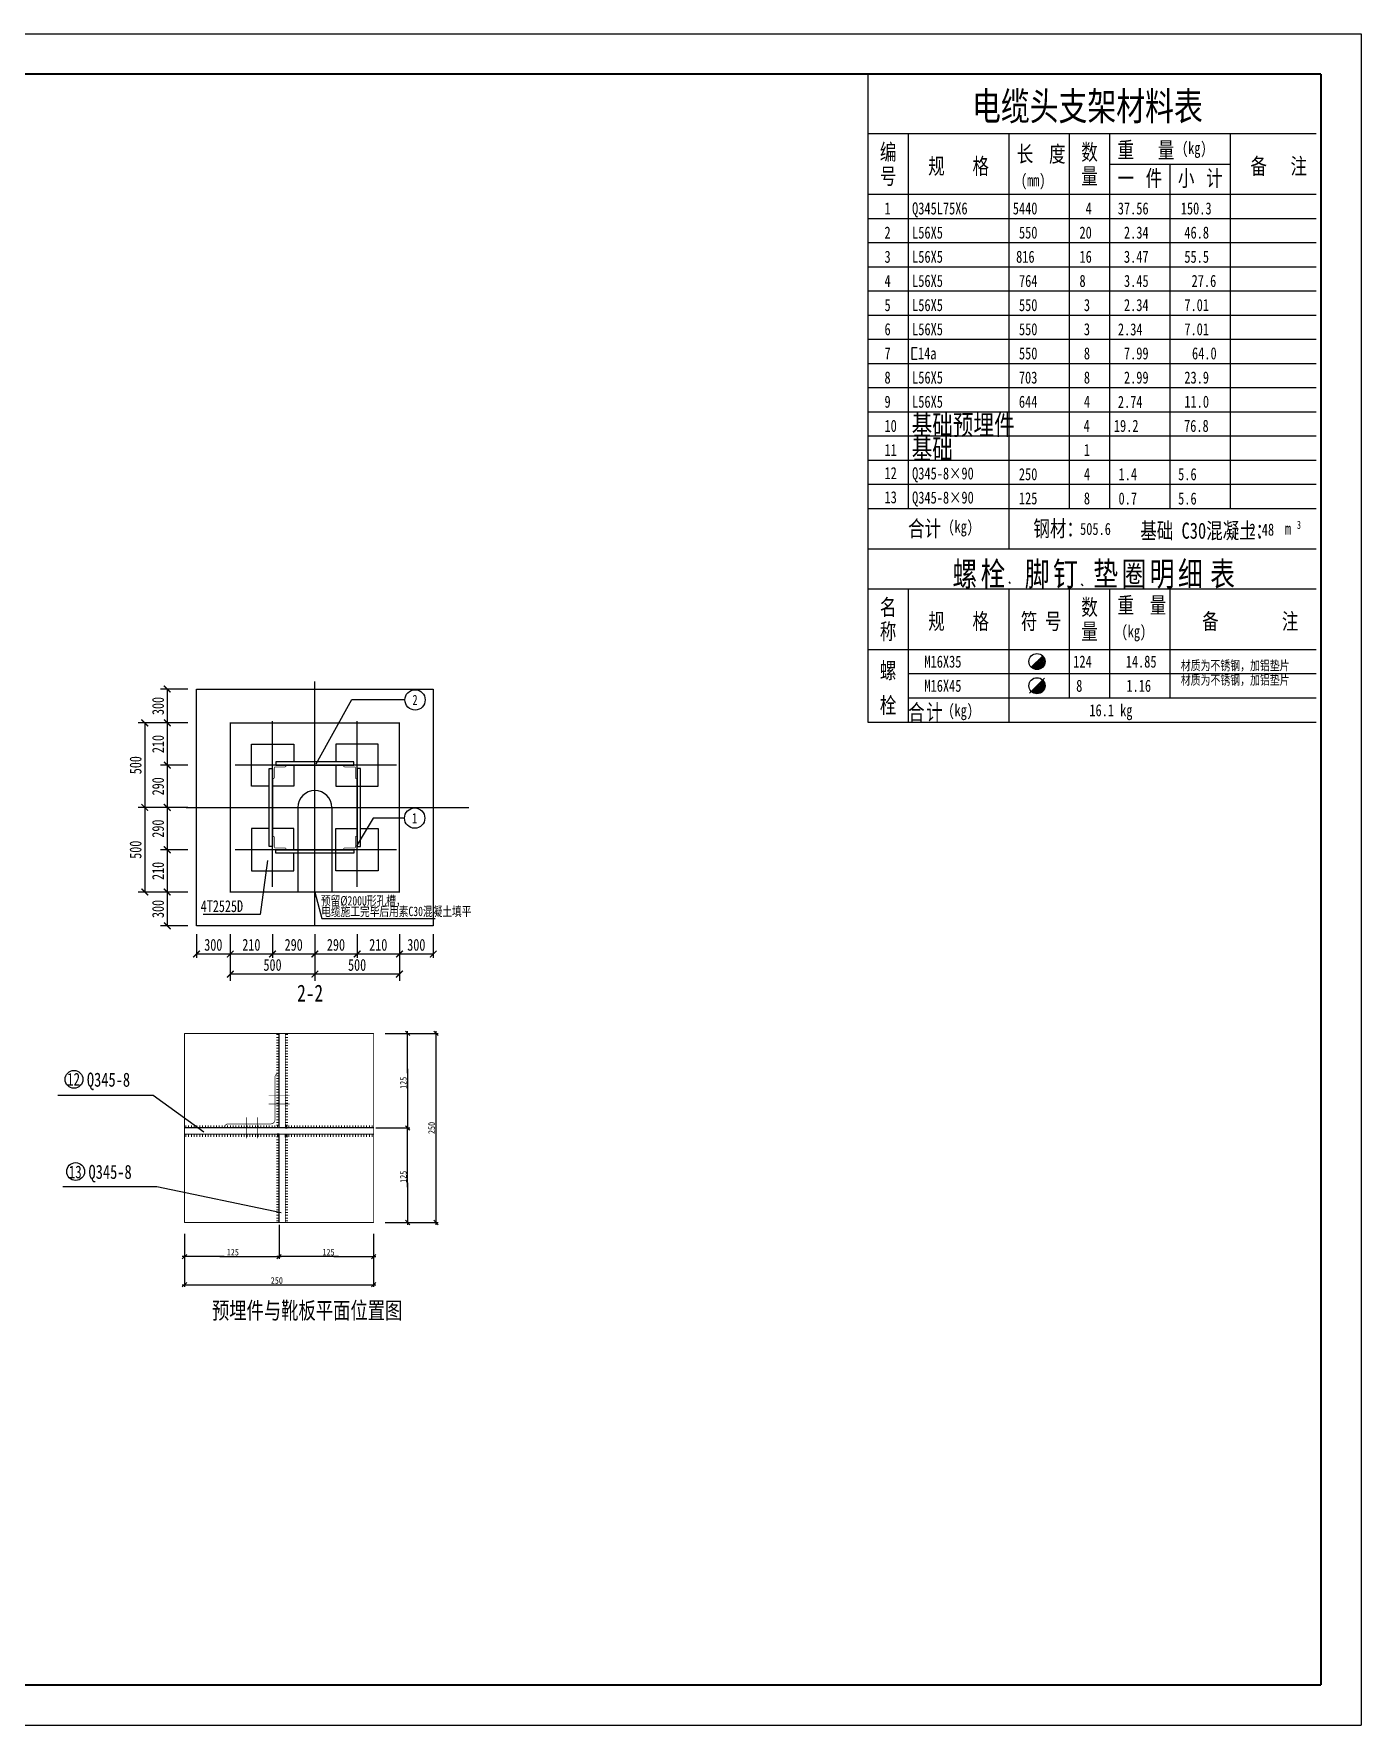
# Model space of a CAD drawing. Header units: inches. Extents: x -113 to 2477, y -497 to 443.
# Drawn here: x 2141 to 2470.5, y 23 to 443 of the extents above; entities that cross this region are included whole.
import ezdxf
from ezdxf.enums import TextEntityAlignment as Align

# ---------------------------------------------------------------- set-up
doc = ezdxf.new("R2010")
doc.units = ezdxf.units.IN
doc.header["$MEASUREMENT"] = 0
doc.styles.add('宋体', font='', dxfattribs={"width": 0.75})
doc.styles.get('宋体').set_extended_font_data('SimSun')

# ---------------------------------------------------------------- blocks, each defined once
blk = doc.blocks.new('_OBLIQUE')
at = {"color": 0, "linetype": 'ByBlock'}
blk.add_line((-0.5, -0.5), (0.5, 0.5), dxfattribs=at)

msp = doc.modelspace()

# ---------------------------------------------------------------- hatches: boundary and pattern name
for points in [[(2201.873, 169.714), (2201.438, 169.714), (2201.612, 169.192), (2201.873, 169.018)], [(2203.438, 171.279), (2203.873, 171.279), (2203.699, 171.801), (2203.438, 171.974)], [(2203.438, 169.714), (2203.873, 169.714), (2203.699, 169.192), (2203.438, 169.018)]]:
    msp.add_hatch(color=0).paths.add_polyline_path(points)

# ---------------------------------------------------------------- linework, layer by layer
at = {"color": 0}
for p, q in [((1876.517, 442.978), (2470.517, 442.978)), ((2470.517, 442.978), (2470.517, 22.978)), ((2348.034, 433.131), (2348.034, 325.131)), ((2459.344, 418.131), (2348.034, 418.131)), ((2358.034, 418.131), (2358.034, 325.131)), ((2383.034, 418.131), (2383.034, 325.131)), ((2398.034, 418.131), (2398.034, 325.131)), ((2408.034, 418.131), (2408.034, 325.131)), ((2438.034, 418.131), (2438.034, 325.131)), ((2408.034, 410.631), (2438.034, 410.631)), ((2423.034, 410.631), (2423.034, 325.131)), ((2348.034, 403.131), (2459.344, 403.131)), ((2348.034, 397.131), (2459.344, 397.131)), ((2348.034, 391.131), (2459.344, 391.131)), ((2348.034, 385.131), (2459.344, 385.131)), ((2348.034, 379.131), (2459.344, 379.131)), ((2348.034, 373.131), (2459.344, 373.131)), ((2348.034, 367.131), (2459.344, 367.131)), ((2348.034, 361.131), (2459.344, 361.131)), ((2348.034, 355.131), (2459.344, 355.131)), ((2348.034, 349.131), (2459.344, 349.131)), ((2348.034, 343.131), (2459.344, 343.131)), ((2348.034, 337.131), (2459.344, 337.131)), ((2348.034, 331.131), (2459.344, 331.131)), ((2348.034, 325.131), (2348.034, 315.131)), ((2348.034, 325.131), (2459.344, 325.131)), ((2383.034, 325.131), (2383.034, 315.131)), ((2348.034, 315.131), (2348.034, 272.078)), ((2348.034, 315.131), (2459.344, 315.131)), ((2383.034, 306.902), (2383.419, 306.442)), ((2459.344, 305.095), (2348.034, 305.095)), ((2358.034, 305.095), (2358.034, 278.095)), ((2383.034, 305.095), (2383.034, 278.095)), ((2398.034, 305.095), (2398.034, 278.095)), ((2401.034, 306.389), (2401.419, 305.93)), ((2408.034, 305.095), (2408.034, 278.095)), ((2423.034, 305.095), (2423.034, 278.095)), ((2348.034, 290.095), (2459.344, 290.095)), ((2388.619, 285.681), (2391.448, 288.509)), ((2210.761, 221.474), (2210.761, 282.162)), ((2358.034, 284.095), (2459.344, 284.095)), ((2388.152, 279.213), (2391.928, 282.982)), ((2179.27, 280.274), (2172.44, 280.274)), ((2174.12, 280.274), (2174.12, 271.874)), ((2211.091, 261.699), (2219.919, 277.658)), ((2219.919, 277.658), (2233.12, 277.658)), ((2358.034, 278.095), (2459.344, 278.095)), ((2358.034, 278.095), (2459.344, 278.095)), ((2358.034, 278.095), (2459.344, 278.095)), ((2383.034, 278.095), (2383.034, 272.078)), ((2176.942, 271.874), (2166.862, 271.874)), ((2168.542, 271.874), (2168.542, 250.874)), ((2179.27, 271.874), (2172.44, 271.874)), ((2179.27, 271.874), (2172.44, 271.874)), ((2174.12, 271.874), (2174.12, 261.374)), ((2200.261, 231.146), (2200.261, 272.276)), ((2221.261, 231.146), (2221.261, 272.276)), ((2348.034, 272.078), (2459.344, 272.078)), ((2179.27, 261.374), (2172.44, 261.374)), ((2179.27, 261.374), (2172.44, 261.374)), ((2174.12, 261.374), (2174.12, 250.874)), ((2231.03, 261.374), (2190.949, 261.374)), ((2176.942, 250.874), (2166.862, 250.874)), ((2168.542, 250.874), (2168.542, 229.874)), ((2179.27, 250.874), (2172.44, 250.874)), ((2174.12, 250.874), (2174.12, 240.374)), ((2178.835, 250.874), (2248.954, 250.874)), ((2206.561, 250.874), (2206.561, 229.874)), ((2214.961, 250.874), (2214.961, 229.874)), ((2225.233, 248.198), (2221.007, 241.189)), ((2233.027, 248.198), (2225.233, 248.198)), ((2179.27, 240.374), (2172.44, 240.374)), ((2179.27, 240.374), (2172.44, 240.374)), ((2174.12, 240.374), (2174.12, 229.874)), ((2231.03, 240.374), (2190.949, 240.374)), ((2199.01, 237.69), (2197.174, 224.27)), ((2176.942, 229.874), (2166.862, 229.874)), ((2179.27, 229.874), (2172.44, 229.874)), ((2179.27, 229.874), (2172.44, 229.874)), ((2174.12, 229.874), (2174.12, 221.474)), ((2210.761, 229.874), (2212.467, 223.26)), ((2197.174, 224.27), (2183.021, 224.27)), ((2212.467, 223.26), (2240.601, 223.26)), ((2179.27, 221.474), (2172.44, 221.474)), ((2181.361, 219.425), (2181.361, 213.53)), ((2189.761, 219.425), (2189.761, 212.787)), ((2189.761, 219.425), (2189.761, 212.787)), ((2200.261, 219.425), (2200.261, 213.53)), ((2200.261, 219.425), (2200.261, 213.53)), ((2200.261, 219.425), (2200.261, 213.53)), ((2210.761, 219.425), (2210.761, 210.578)), ((2221.261, 219.425), (2221.261, 213.53)), ((2221.261, 219.425), (2221.261, 213.53)), ((2231.761, 219.425), (2231.761, 212.787)), ((2231.761, 219.425), (2231.761, 212.787)), ((2240.161, 219.425), (2240.161, 213.53)), ((2189.761, 214.467), (2181.361, 214.467)), ((2189.761, 216.834), (2189.761, 207.846)), ((2200.261, 214.467), (2189.761, 214.467)), ((2210.761, 214.467), (2200.261, 214.467)), ((2210.761, 216.834), (2210.761, 207.846)), ((2221.261, 214.467), (2210.761, 214.467)), ((2231.761, 214.467), (2221.261, 214.467)), ((2231.761, 216.834), (2231.761, 207.846)), ((2240.161, 214.467), (2231.761, 214.467)), ((2210.761, 209.479), (2189.761, 209.479)), ((2231.761, 209.479), (2210.761, 209.479)), ((2228.198, 194.757), (2234.346, 194.757)), ((2228.198, 194.757), (2241.352, 194.757)), ((2233.8, 184.907), (2233.8, 195.303)), ((2240.806, 195.303), (2240.806, 147.255)), ((2233.8, 185.999), (2233.8, 170.733)), ((2225.897, 171.279), (2234.346, 171.279)), ((2225.897, 171.279), (2234.346, 171.279)), ((2225.897, 171.279), (2229.879, 171.279)), ((2229.262, 171.279), (2229.879, 171.279)), ((2233.8, 156.559), (2233.8, 171.825)), ((2233.8, 157.651), (2233.8, 147.255)), ((2201.873, 147.255), (2201.873, 138.806)), ((2201.873, 147.255), (2201.873, 138.806)), ((2201.873, 147.255), (2201.873, 143.272)), ((2228.198, 147.801), (2234.346, 147.801)), ((2228.198, 147.801), (2241.352, 147.801)), ((2178.395, 144.954), (2178.395, 138.806)), ((2178.395, 144.954), (2178.395, 131.8)), ((2201.873, 143.506), (2201.873, 143.272)), ((2225.351, 144.954), (2225.351, 138.806)), ((2225.351, 144.954), (2225.351, 131.8)), ((2188.245, 139.352), (2177.849, 139.352)), ((2187.153, 139.352), (2202.419, 139.352)), ((2216.593, 139.352), (2201.327, 139.352)), ((2215.501, 139.352), (2225.897, 139.352)), ((2177.849, 132.346), (2225.897, 132.346)), ((1876.517, 22.978), (2470.517, 22.978))]:
    msp.add_line(p, q, dxfattribs=at)
at = {"color": 0, "lineweight": 18}
for p, q in [((2201.264, 194.464), (2201.873, 194.464)), ((2201.264, 193.782), (2201.873, 193.782)), ((2204.047, 194.464), (2203.438, 194.464)), ((2204.047, 193.782), (2203.438, 193.782)), ((2201.264, 193.1), (2201.873, 193.1)), ((2201.264, 192.418), (2201.873, 192.418)), ((2201.264, 191.736), (2201.873, 191.736)), ((2201.264, 191.054), (2201.873, 191.054)), ((2201.264, 190.372), (2201.873, 190.372)), ((2201.264, 189.69), (2201.873, 189.69)), ((2201.264, 189.008), (2201.873, 189.008)), ((2204.047, 193.1), (2203.438, 193.1)), ((2204.047, 192.418), (2203.438, 192.418)), ((2204.047, 191.736), (2203.438, 191.736)), ((2204.047, 191.054), (2203.438, 191.054)), ((2204.047, 190.372), (2203.438, 190.372)), ((2204.047, 189.69), (2203.438, 189.69)), ((2204.047, 189.008), (2203.438, 189.008)), ((2201.264, 188.327), (2201.873, 188.327)), ((2201.264, 187.645), (2201.873, 187.645)), ((2201.264, 186.963), (2201.873, 186.963)), ((2201.264, 186.281), (2201.873, 186.281)), ((2201.264, 185.599), (2201.873, 185.599)), ((2201.264, 184.917), (2201.873, 184.917)), ((2204.047, 188.327), (2203.438, 188.327)), ((2204.047, 187.645), (2203.438, 187.645)), ((2204.047, 186.963), (2203.438, 186.963)), ((2204.047, 186.281), (2203.438, 186.281)), ((2204.047, 185.599), (2203.438, 185.599)), ((2204.047, 184.917), (2203.438, 184.917)), ((2201.264, 184.235), (2201.873, 184.235)), ((2201.264, 183.553), (2201.873, 183.553)), ((2201.264, 182.871), (2201.873, 182.871)), ((2201.264, 182.189), (2201.873, 182.189)), ((2201.264, 181.507), (2201.873, 181.507)), ((2201.264, 180.826), (2201.873, 180.826)), ((2204.047, 184.235), (2203.438, 184.235)), ((2204.047, 183.553), (2203.438, 183.553)), ((2204.047, 182.871), (2203.438, 182.871)), ((2204.047, 182.189), (2203.438, 182.189)), ((2204.047, 181.507), (2203.438, 181.507)), ((2204.047, 180.826), (2203.438, 180.826)), ((2201.264, 180.144), (2201.873, 180.144)), ((2201.264, 179.462), (2201.873, 179.462)), ((2201.264, 178.78), (2201.873, 178.78)), ((2201.264, 178.098), (2201.873, 178.098)), ((2201.264, 177.416), (2201.873, 177.416)), ((2201.264, 176.734), (2201.873, 176.734)), ((2204.047, 180.144), (2203.438, 180.144)), ((2204.047, 179.462), (2203.438, 179.462)), ((2204.047, 178.78), (2203.438, 178.78)), ((2204.047, 178.098), (2203.438, 178.098)), ((2204.047, 177.416), (2203.438, 177.416)), ((2204.047, 176.734), (2203.438, 176.734)), ((2201.264, 176.052), (2201.873, 176.052)), ((2201.264, 175.37), (2201.873, 175.37)), ((2201.264, 174.688), (2201.873, 174.688)), ((2201.264, 174.006), (2201.873, 174.006)), ((2201.264, 173.325), (2201.873, 173.325)), ((2201.264, 172.643), (2201.873, 172.643)), ((2204.047, 176.052), (2203.438, 176.052)), ((2204.047, 175.37), (2203.438, 175.37)), ((2204.047, 174.688), (2203.438, 174.688)), ((2204.047, 174.006), (2203.438, 174.006)), ((2204.047, 173.325), (2203.438, 173.325)), ((2204.047, 172.643), (2203.438, 172.643)), ((2178.74, 171.888), (2178.74, 171.279)), ((2178.74, 169.105), (2178.74, 169.714)), ((2179.43, 171.888), (2179.43, 171.279)), ((2179.43, 169.105), (2179.43, 169.714)), ((2180.121, 171.888), (2180.121, 171.279)), ((2180.121, 169.105), (2180.121, 169.714)), ((2180.811, 171.888), (2180.811, 171.279)), ((2180.811, 169.105), (2180.811, 169.714)), ((2181.502, 171.888), (2181.502, 171.279)), ((2181.502, 169.105), (2181.502, 169.714)), ((2182.192, 171.888), (2182.192, 171.279)), ((2182.192, 169.105), (2182.192, 169.714)), ((2182.883, 171.888), (2182.883, 171.279)), ((2182.883, 169.105), (2182.883, 169.714)), ((2183.574, 171.888), (2183.574, 171.279)), ((2183.574, 169.105), (2183.574, 169.714)), ((2184.264, 171.888), (2184.264, 171.279)), ((2184.264, 169.105), (2184.264, 169.714)), ((2184.955, 171.888), (2184.955, 171.279)), ((2184.955, 169.105), (2184.955, 169.714)), ((2185.645, 171.888), (2185.645, 171.279)), ((2185.645, 169.105), (2185.645, 169.714)), ((2186.336, 171.888), (2186.336, 171.279)), ((2186.336, 169.105), (2186.336, 169.714)), ((2187.026, 171.888), (2187.026, 171.279)), ((2187.026, 169.105), (2187.026, 169.714)), ((2187.717, 171.888), (2187.717, 171.279)), ((2187.717, 169.105), (2187.717, 169.714)), ((2188.407, 171.888), (2188.407, 171.279)), ((2188.407, 169.105), (2188.407, 169.714)), ((2189.098, 171.888), (2189.098, 171.279)), ((2189.098, 169.105), (2189.098, 169.714)), ((2189.788, 171.888), (2189.788, 171.279)), ((2189.788, 169.105), (2189.788, 169.714)), ((2190.479, 171.888), (2190.479, 171.279)), ((2190.479, 169.105), (2190.479, 169.714)), ((2191.169, 171.888), (2191.169, 171.279)), ((2191.169, 169.105), (2191.169, 169.714)), ((2191.86, 171.888), (2191.86, 171.279)), ((2191.86, 169.105), (2191.86, 169.714)), ((2192.55, 171.888), (2192.55, 171.279)), ((2192.55, 169.105), (2192.55, 169.714)), ((2193.241, 171.888), (2193.241, 171.279)), ((2193.241, 169.105), (2193.241, 169.714)), ((2193.931, 171.888), (2193.931, 171.279)), ((2193.931, 169.105), (2193.931, 169.714)), ((2194.622, 171.888), (2194.622, 171.279)), ((2194.622, 169.105), (2194.622, 169.714)), ((2195.313, 171.888), (2195.313, 171.279)), ((2195.313, 169.105), (2195.313, 169.714)), ((2196.003, 171.888), (2196.003, 171.279)), ((2196.003, 169.105), (2196.003, 169.714)), ((2196.694, 171.888), (2196.694, 171.279)), ((2196.694, 169.105), (2196.694, 169.714)), ((2197.384, 171.888), (2197.384, 171.279)), ((2197.384, 169.105), (2197.384, 169.714)), ((2198.075, 171.888), (2198.075, 171.279)), ((2198.075, 169.105), (2198.075, 169.714)), ((2198.765, 171.888), (2198.765, 171.279)), ((2198.765, 169.105), (2198.765, 169.714)), ((2199.456, 171.888), (2199.456, 171.279)), ((2199.456, 169.105), (2199.456, 169.714)), ((2200.146, 171.888), (2200.146, 171.279)), ((2200.146, 169.105), (2200.146, 169.714)), ((2200.837, 171.888), (2200.837, 171.279)), ((2200.837, 169.105), (2200.837, 169.714)), ((2201.264, 171.961), (2201.873, 171.961)), ((2201.264, 171.279), (2201.873, 171.279)), ((2201.264, 169.714), (2201.873, 169.714)), ((2201.264, 169.043), (2201.873, 169.043)), ((2201.264, 168.372), (2201.873, 168.372)), ((2201.527, 171.888), (2201.527, 171.279)), ((2201.527, 169.105), (2201.527, 169.714)), ((2204.047, 171.961), (2203.438, 171.961)), ((2204.047, 171.279), (2203.438, 171.279)), ((2204.047, 169.714), (2203.438, 169.714)), ((2204.047, 169.043), (2203.438, 169.043)), ((2204.047, 168.372), (2203.438, 168.372)), ((2203.599, 171.888), (2203.599, 171.279)), ((2203.599, 169.105), (2203.599, 169.714)), ((2204.289, 171.888), (2204.289, 171.279)), ((2204.289, 169.105), (2204.289, 169.714)), ((2204.98, 171.888), (2204.98, 171.279)), ((2204.98, 169.105), (2204.98, 169.714)), ((2205.67, 171.888), (2205.67, 171.279)), ((2205.67, 169.105), (2205.67, 169.714)), ((2206.361, 171.888), (2206.361, 171.279)), ((2206.361, 169.105), (2206.361, 169.714)), ((2207.052, 171.888), (2207.052, 171.279)), ((2207.052, 169.105), (2207.052, 169.714)), ((2207.742, 171.888), (2207.742, 171.279)), ((2207.742, 169.105), (2207.742, 169.714)), ((2208.433, 171.888), (2208.433, 171.279)), ((2208.433, 169.105), (2208.433, 169.714)), ((2209.123, 171.888), (2209.123, 171.279)), ((2209.123, 169.105), (2209.123, 169.714)), ((2209.814, 171.888), (2209.814, 171.279)), ((2209.814, 169.105), (2209.814, 169.714)), ((2210.504, 171.888), (2210.504, 171.279)), ((2210.504, 169.105), (2210.504, 169.714)), ((2211.195, 171.888), (2211.195, 171.279)), ((2211.195, 169.105), (2211.195, 169.714)), ((2211.885, 171.888), (2211.885, 171.279)), ((2211.885, 169.105), (2211.885, 169.714)), ((2212.576, 171.888), (2212.576, 171.279)), ((2212.576, 169.105), (2212.576, 169.714)), ((2213.266, 171.888), (2213.266, 171.279)), ((2213.266, 169.105), (2213.266, 169.714)), ((2213.957, 171.888), (2213.957, 171.279)), ((2213.957, 169.105), (2213.957, 169.714)), ((2214.647, 171.888), (2214.647, 171.279)), ((2214.647, 169.105), (2214.647, 169.714)), ((2215.338, 171.888), (2215.338, 171.279)), ((2215.338, 169.105), (2215.338, 169.714)), ((2216.028, 171.888), (2216.028, 171.279)), ((2216.028, 169.105), (2216.028, 169.714)), ((2216.719, 171.888), (2216.719, 171.279)), ((2216.719, 169.105), (2216.719, 169.714)), ((2217.409, 171.888), (2217.409, 171.279)), ((2217.409, 169.105), (2217.409, 169.714)), ((2217.438, 171.279), (2218.047, 171.279)), ((2218.1, 171.888), (2218.1, 171.279)), ((2218.1, 169.105), (2218.1, 169.714)), ((2218.791, 171.279), (2218.791, 171.888)), ((2218.791, 169.105), (2218.791, 169.714)), ((2219.873, 171.279), (2219.264, 171.279)), ((2219.481, 171.279), (2219.481, 171.888)), ((2219.481, 169.105), (2219.481, 169.714)), ((2220.172, 171.888), (2220.172, 171.279)), ((2220.172, 169.105), (2220.172, 169.714)), ((2220.862, 171.888), (2220.862, 171.279)), ((2220.862, 169.105), (2220.862, 169.714)), ((2221.553, 171.888), (2221.553, 171.279)), ((2221.553, 169.105), (2221.553, 169.714)), ((2222.243, 171.888), (2222.243, 171.279)), ((2222.243, 169.105), (2222.243, 169.714)), ((2222.934, 171.279), (2222.934, 171.888)), ((2222.934, 169.105), (2222.934, 169.714)), ((2224.016, 171.279), (2223.407, 171.279)), ((2223.624, 171.279), (2223.624, 171.888)), ((2223.624, 169.105), (2223.624, 169.714)), ((2224.315, 171.888), (2224.315, 171.279)), ((2224.315, 169.105), (2224.315, 169.714)), ((2225.005, 171.888), (2225.005, 171.279)), ((2225.005, 169.105), (2225.005, 169.714)), ((2201.264, 167.701), (2201.873, 167.701)), ((2201.264, 167.03), (2201.873, 167.03)), ((2201.264, 166.359), (2201.873, 166.359)), ((2201.264, 165.688), (2201.873, 165.688)), ((2201.264, 165.017), (2201.873, 165.017)), ((2201.264, 164.346), (2201.873, 164.346)), ((2204.047, 167.701), (2203.438, 167.701)), ((2204.047, 167.03), (2203.438, 167.03)), ((2204.047, 166.359), (2203.438, 166.359)), ((2204.047, 165.688), (2203.438, 165.688)), ((2204.047, 165.017), (2203.438, 165.017)), ((2204.047, 164.346), (2203.438, 164.346)), ((2201.264, 163.675), (2201.873, 163.675)), ((2201.264, 163.005), (2201.873, 163.005)), ((2201.264, 162.334), (2201.873, 162.334)), ((2201.264, 161.663), (2201.873, 161.663)), ((2201.264, 160.992), (2201.873, 160.992)), ((2201.264, 160.321), (2201.873, 160.321)), ((2201.264, 159.65), (2201.873, 159.65)), ((2204.047, 163.675), (2203.438, 163.675)), ((2204.047, 163.005), (2203.438, 163.005)), ((2204.047, 162.334), (2203.438, 162.334)), ((2204.047, 161.663), (2203.438, 161.663)), ((2204.047, 160.992), (2203.438, 160.992)), ((2204.047, 160.321), (2203.438, 160.321)), ((2204.047, 159.65), (2203.438, 159.65)), ((2201.264, 158.979), (2201.873, 158.979)), ((2201.264, 158.308), (2201.873, 158.308)), ((2201.264, 157.637), (2201.873, 157.637)), ((2201.264, 156.966), (2201.873, 156.966)), ((2201.264, 156.295), (2201.873, 156.295)), ((2201.264, 155.625), (2201.873, 155.625)), ((2201.873, 155.714), (2201.873, 155.105)), ((2204.047, 158.979), (2203.438, 158.979)), ((2204.047, 158.308), (2203.438, 158.308)), ((2204.047, 157.637), (2203.438, 157.637)), ((2204.047, 156.966), (2203.438, 156.966)), ((2204.047, 156.295), (2203.438, 156.295)), ((2204.047, 155.625), (2203.438, 155.625)), ((2201.264, 154.954), (2201.873, 154.954)), ((2201.873, 154.283), (2201.264, 154.283)), ((2201.873, 153.612), (2201.264, 153.612)), ((2201.264, 152.941), (2201.873, 152.941)), ((2201.264, 152.27), (2201.873, 152.27)), ((2201.264, 151.599), (2201.873, 151.599)), ((2201.873, 153.279), (2201.873, 153.888)), ((2204.047, 154.954), (2203.438, 154.954)), ((2204.047, 154.283), (2203.438, 154.283)), ((2204.047, 153.612), (2203.438, 153.612)), ((2204.047, 152.941), (2203.438, 152.941)), ((2204.047, 152.27), (2203.438, 152.27)), ((2204.047, 151.599), (2203.438, 151.599)), ((2201.873, 150.928), (2201.264, 150.928)), ((2201.873, 150.257), (2201.264, 150.257)), ((2201.264, 149.586), (2201.873, 149.586)), ((2201.264, 148.915), (2201.873, 148.915)), ((2201.264, 148.245), (2201.873, 148.245)), ((2201.873, 149.924), (2201.873, 150.533)), ((2204.047, 150.928), (2203.438, 150.928)), ((2204.047, 150.257), (2203.438, 150.257)), ((2204.047, 149.586), (2203.438, 149.586)), ((2204.047, 148.915), (2203.438, 148.915)), ((2204.047, 148.245), (2203.438, 148.245))]:
    msp.add_line(p, q, dxfattribs=at)
at = {"color": 0, "ltscale": 0.5}
for p, q in [((2201.873, 171.279), (2201.873, 194.757)), ((2225.351, 171.279), (2178.395, 171.279)), ((2201.873, 147.801), (2201.873, 169.714))]:
    msp.add_line(p, q, dxfattribs=at)
at = {"color": 0, "const_width": 0.5, "flags": 128}
for points in [[(1901.517, 432.978), (2460.517, 432.978)], [(2460.517, 32.978), (2460.517, 432.978)], [(1901.517, 32.978), (2460.517, 32.978)]]:
    msp.add_lwpolyline(points, dxfattribs=at)
at = {"color": 0}
for points in [[(2360.279, 362.126), (2359.064, 362.126), (2359.064, 365.117), (2360.279, 365.117)], [(2181.361, 280.274), (2240.161, 280.274), (2240.161, 221.474), (2181.361, 221.474), (2181.361, 280.274)], [(2358.034, 278.095), (2358.034, 272.078)], [(2195.011, 266.624), (2205.511, 266.624), (2205.511, 262.214)], [(2199.421, 256.124), (2195.011, 256.124), (2195.011, 266.624)], [(2226.511, 266.624), (2216.011, 266.624), (2216.011, 262.214)], [(2216.011, 261.374), (2216.011, 256.124), (2226.511, 256.124), (2226.511, 266.624)], [(2205.511, 261.374), (2205.511, 256.124), (2200.261, 256.124)], [(2199.421, 245.624), (2195.011, 245.624), (2195.011, 235.124)], [(2205.511, 240.374), (2205.511, 245.624), (2200.261, 245.624)], [(2226.511, 235.124), (2216.011, 235.124), (2216.011, 245.624), (2221.261, 245.624)], [(2222.101, 245.624), (2226.511, 245.624), (2226.511, 235.124)], [(2195.011, 235.124), (2205.511, 235.124), (2205.511, 239.534)], [(2146.938, 179.461), (2170.584, 179.461), (2183.173, 170.329)], [(2201.873, 169.714), (2201.438, 169.714), (2201.612, 169.192), (2201.873, 169.018), (2201.873, 169.714)], [(2203.438, 171.279), (2203.873, 171.279), (2203.699, 171.801), (2203.438, 171.974), (2203.438, 171.279)], [(2203.438, 169.714), (2203.873, 169.714), (2203.699, 169.192), (2203.438, 169.018), (2203.438, 169.714)], [(2148.229, 156.74), (2171.544, 156.74), (2202.438, 150.291)]]:
    msp.add_lwpolyline(points, dxfattribs=at)
for points, const_width in [([(2174.952, 279.443), (2173.289, 281.106)], 0.336), ([(2169.374, 271.043), (2167.71, 272.706)], 0.336), ([(2174.952, 271.043), (2173.289, 272.706)], 0.336), ([(2174.952, 271.043), (2173.289, 272.706)], 0.336), ([(2189.761, 271.874), (2231.761, 271.874), (2231.761, 229.874), (2189.761, 229.874), (2189.761, 271.874)], 0.336), ([(2174.952, 260.543), (2173.289, 262.206)], 0.336), ([(2174.952, 260.543), (2173.289, 262.206)], 0.336), ([(2203.621, 261.374), (2200.261, 261.374), (2200.261, 258.014)], 0.168), ([(2217.901, 261.374), (2221.261, 261.374), (2221.261, 258.014)], 0.168), ([(2169.374, 250.043), (2167.71, 251.706)], 0.336), ([(2174.952, 250.043), (2173.289, 251.706)], 0.336), ([(2203.621, 240.374), (2200.261, 240.374), (2200.261, 243.734)], 0.168), ([(2217.901, 240.374), (2221.261, 240.374), (2221.261, 243.734)], 0.168), ([(2174.952, 239.543), (2173.289, 241.206)], 0.336), ([(2174.952, 239.543), (2173.289, 241.206)], 0.336), ([(2169.374, 229.043), (2167.71, 230.706)], 0.336), ([(2174.952, 229.043), (2173.289, 230.706)], 0.336), ([(2174.952, 229.043), (2173.289, 230.706)], 0.336), ([(2174.952, 220.643), (2173.289, 222.306)], 0.336), ([(2180.53, 213.635), (2182.193, 215.298)], 0.336), ([(2188.93, 213.635), (2190.593, 215.298)], 0.336), ([(2188.93, 213.635), (2190.593, 215.298)], 0.336), ([(2199.43, 213.635), (2201.093, 215.298)], 0.336), ([(2199.43, 213.635), (2201.093, 215.298)], 0.336), ([(2199.43, 213.635), (2201.093, 215.298)], 0.336), ([(2209.93, 213.635), (2211.593, 215.298)], 0.336), ([(2220.43, 213.635), (2222.093, 215.298)], 0.336), ([(2220.43, 213.635), (2222.093, 215.298)], 0.336), ([(2230.93, 213.635), (2232.593, 215.298)], 0.336), ([(2230.93, 213.635), (2232.593, 215.298)], 0.336), ([(2239.33, 213.635), (2240.993, 215.298)], 0.336), ([(2188.93, 208.648), (2190.593, 210.311)], 0.336), ([(2209.93, 208.648), (2211.593, 210.311)], 0.336), ([(2230.93, 208.648), (2232.593, 210.311)], 0.336), ([(2178.395, 147.801), (2178.395, 194.757)], 0.217), ([(2225.351, 194.757), (2178.395, 194.757)], 0.217), ([(2201.873, 171.279), (2201.873, 194.757)], 0.217), ([(2203.438, 194.757), (2203.438, 171.279)], 0.217), ([(2225.351, 194.757), (2225.351, 147.801)], 0.217), ([(2201.873, 171.279), (2201.873, 188.67)], 0.217), ([(2200.854, 173.317), (2200.854, 183.847)], 0.17), ([(2199.264, 179.421), (2204.482, 179.421)], 0.157), ([(2199.264, 177.237), (2204.482, 177.237)], 0.157), ([(2199.835, 172.298), (2189.305, 172.298)], 0.17), ([(2193.73, 173.887), (2193.73, 168.67)], 0.157), ([(2196.46, 173.887), (2196.46, 168.67)], 0.157), ([(2178.395, 171.279), (2203.599, 171.279)], 0.217), ([(2203.438, 169.714), (2178.395, 169.714)], 0.217), ([(2203.599, 171.279), (2184.482, 171.279)], 0.217), ([(2201.873, 147.801), (2201.873, 169.714)], 0.217), ([(2201.873, 147.801), (2201.873, 169.714)], 0.217), ([(2203.438, 171.279), (2225.351, 171.279)], 0.217), ([(2203.438, 169.714), (2203.438, 147.801)], 0.217), ([(2225.351, 169.714), (2203.438, 169.714)], 0.217), ([(2219.814, 171.279), (2218.596, 171.279)], 0.217), ([(2223.957, 171.279), (2222.739, 171.279)], 0.217), ([(2201.873, 154.556), (2201.873, 153.338)], 0.217), ([(2201.873, 151.201), (2201.873, 149.984)], 0.217), ([(2178.395, 147.801), (2225.351, 147.801)], 0.217)]:
    msp.add_lwpolyline(points, dxfattribs=dict(at, const_width=const_width))
for points in [[(2200.261, 241.214), (2199.421, 241.214), (2199.421, 260.534), (2200.261, 260.534)], [(2201.101, 261.374), (2220.421, 261.374), (2220.421, 262.214), (2201.101, 262.214)], [(2221.261, 241.214), (2222.101, 241.214), (2222.101, 260.534), (2221.261, 260.534)], [(2201.101, 240.374), (2220.421, 240.374), (2220.421, 239.534), (2201.101, 239.534)]]:
    msp.add_lwpolyline(points, close=True, dxfattribs=at)
for points, const_width in [([(2203.621, 261.374), (2203.621, 261.206, -0.4142199), (2203.369, 260.954), (2200.933, 260.954, 0.4142199), (2200.681, 260.702), (2200.681, 258.266, -0.4141693), (2200.429, 258.014), (2200.261, 258.014)], 0.168), ([(2217.901, 261.374), (2217.901, 261.206, 0.4142199), (2218.153, 260.954), (2220.589, 260.954, -0.4142199), (2220.841, 260.702), (2220.841, 258.266, 0.4141693), (2221.093, 258.014), (2221.261, 258.014)], 0.168), ([(2203.621, 240.374), (2203.621, 240.542, 0.4142199), (2203.369, 240.794), (2200.933, 240.794, -0.4142199), (2200.681, 241.046), (2200.681, 243.482, 0.4141693), (2200.429, 243.734), (2200.261, 243.734)], 0.168), ([(2217.901, 240.374), (2217.901, 240.542, -0.4142199), (2218.153, 240.794), (2220.589, 240.794, 0.4142199), (2220.841, 241.046), (2220.841, 243.482, -0.4141693), (2221.093, 243.734), (2221.261, 243.734)], 0.168), ([(2200.854, 183.847, -0.414214), (2201.873, 184.866)], 0.17), ([(2188.286, 171.279, -0.414214), (2189.305, 172.298)], 0.17), ([(2200.854, 173.317, -0.414214), (2199.835, 172.298)], 0.17)]:
    msp.add_lwpolyline(points, format="xyb", dxfattribs=dict(at, const_width=const_width))
for centre, radius in [((2390.034, 287.095), 2), ((2390.034, 281.095), 2), ((2235.638, 277.572), 2.52), ((2235.546, 248.214), 2.52), ((2150.969, 183.35), 2.213), ((2151.369, 160.451), 2.213)]:
    msp.add_circle(centre, radius, dxfattribs=at)
for centre, radius, start, end in [((2390.034, 287.095), 1.8, 225, 45), ((2390.034, 287.095), 1.6, 225, 45), ((2390.034, 287.095), 1.4, 225.00022, 45.00022), ((2390.034, 287.095), 1.2, 225.00026, 45.00026), ((2390.034, 287.095), 1, 225.00031, 45.00031), ((2390.034, 287.095), 0.8, 224.99961, 44.99961), ((2390.034, 287.095), 0.6, 224.99948, 44.99948), ((2390.034, 287.095), 0.4, 225, 45), ((2390.034, 287.095), 0.2, 225, 45), ((2390.034, 281.095), 1.8, 225, 45), ((2390.034, 281.095), 1.6, 225, 45), ((2390.034, 281.095), 1.4, 225.00022, 45.00022), ((2390.034, 281.095), 1.2, 225.00026, 45.00026), ((2390.034, 281.095), 1, 225.00031, 45.00031), ((2390.034, 281.095), 0.8, 224.99961, 44.99961), ((2390.034, 281.095), 0.6, 224.99948, 44.99948), ((2390.034, 281.095), 0.4, 225, 45), ((2390.034, 281.095), 0.2, 225, 45), ((2210.761, 250.874), 4.2, 0, 180)]:
    msp.add_arc(centre, radius, start, end, dxfattribs=at)

# ---------------------------------------------------------------- block references
at = {"color": 0, "xscale": 1.092, "yscale": 1.092, "zscale": 1.092}
for p, rotation in [((2233.8, 194.757), 90), ((2240.806, 194.757), 90), ((2233.8, 171.279), 270), ((2233.8, 171.279), 90), ((2233.8, 147.801), 270), ((2240.806, 147.801), 270), ((2178.395, 139.352), 180), ((2201.873, 139.352), 180), ((2178.395, 132.346), 180)]:
    msp.add_blockref('_OBLIQUE', p, dxfattribs=dict(at, rotation=rotation))
for p in [(2201.873, 139.352), (2225.351, 139.352), (2225.351, 132.346)]:
    msp.add_blockref('_OBLIQUE', p, dxfattribs=at)

# ---------------------------------------------------------------- texts
at = {"color": 0, "style": '宋体', "width": 0.75}
for s, height, p in [('电缆头支架材料表', 7, (2373.909, 421.501)), ('编', 4, (2351.034, 411.631)), ('数', 4, (2401.034, 411.631)), ('重', 4, (2410.034, 412.131)), ('量', 4, (2420.034, 412.131)), ('(kg)', 3, (2426.034, 413.131)), ('规', 4, (2363.034, 408.131)), ('格', 4, (2374.034, 408.131)), ('长', 4, (2385.034, 411.131)), ('度', 4, (2393.034, 411.131)), ('备', 4, (2443.034, 408.131)), ('注', 4, (2452.978, 408.131)), ('号', 4, (2351.034, 405.631)), ('(mm)', 3, (2386.034, 405.131)), ('量', 4, (2401.034, 405.631)), ('一', 4, (2410.034, 405.131)), ('件', 4, (2417.034, 405.131)), ('小', 4, (2425.034, 405.131)), ('计', 4, (2432.034, 405.131)), ('1', 3, (2352.179, 398.131)), ('Q345L75X6   ', 3, (2359.034, 398.131)), ('5440', 3, (2384.034, 398.131)), (' 4', 3, (2400.586, 398.131)), ('  37.56', 3, (2407.034, 398.131)), ('150.3', 3, (2425.729, 398.131)), ('2', 3, (2352.179, 392.131)), ('L56X5       ', 3, (2359.034, 392.131)), (' 550 ', 3, (2384.034, 392.131)), ('20', 3, (2400.586, 392.131)), ('   2.34', 3, (2407.034, 392.131)), ('46.8', 3, (2426.62, 392.131)), ('3', 3, (2352.179, 386.131)), ('L56X5       ', 3, (2359.034, 386.131)), ('816', 3, (2384.852, 386.131)), ('16', 3, (2400.586, 386.131)), ('   3.47', 3, (2407.034, 386.131)), ('55.5', 3, (2426.62, 386.131)), ('4', 3, (2352.179, 380.131)), ('L56X5       ', 3, (2359.034, 380.131)), (' 764 ', 3, (2384.034, 380.131)), ('8', 3, (2400.586, 380.131)), ('   3.45', 3, (2407.034, 380.131)), ('   27.6', 3, (2423.826, 380.131)), ('5', 3, (2352.179, 374.131)), ('L56X5       ', 3, (2359.034, 374.131)), (' 550 ', 3, (2384.034, 374.131)), ('3', 3, (2401.676, 374.131)), ('   2.34', 3, (2407.034, 374.131)), ('7.01', 3, (2426.62, 374.131)), ('6', 3, (2352.179, 368.131)), ('L56X5       ', 3, (2359.034, 368.131)), (' 550 ', 3, (2384.034, 368.131)), ('3', 3, (2401.676, 368.131)), ('2.34', 3, (2410.13, 368.094)), ('7.01', 3, (2426.62, 368.131)), ('7', 3, (2352.179, 362.131)), ('14a     ', 3, (2360.492, 362.131)), (' 550 ', 3, (2384.034, 362.131)), ('8', 3, (2401.676, 362.131)), ('   7.99', 3, (2407.034, 362.131)), ('   64.0', 3, (2423.928, 362.131)), ('8', 3, (2352.179, 356.131)), ('L56X5       ', 3, (2359.034, 356.131)), ('703', 3, (2385.544, 356.131)), ('8', 3, (2401.676, 356.131)), ('   2.99', 3, (2407.034, 356.131)), ('23.9', 3, (2426.62, 356.131)), ('9', 3, (2352.179, 350.131)), ('L56X5       ', 3, (2359.034, 350.131)), ('644', 3, (2385.544, 350.131)), ('4', 3, (2401.676, 350.131)), ('2.74', 3, (2410.13, 350.094)), ('11.0', 3, (2426.62, 350.131)), ('基础预埋件', 5, (2358.929, 343.367)), ('10', 3, (2352.179, 344.131)), ('4', 3, (2401.612, 344.131)), ('19.2', 3, (2409.125, 344.131)), ('76.8', 3, (2426.548, 344.131)), ('11', 3, (2352.179, 338.131)), ('基础', 5, (2358.929, 337.375)), ('1', 3, (2401.676, 338.131)), ('12', 3, (2352.179, 332.397)), ('Q345-8×90', 3, (2359.034, 332.328)), ('250', 3, (2385.544, 332.131)), ('4', 3, (2401.676, 332.131)), ('1.4', 3, (2410.275, 332.131)), ('5.6', 3, (2425.074, 332.131)), ('13', 3, (2352.179, 326.397)), ('Q345-8×90', 3, (2359.034, 326.328)), ('125', 3, (2385.544, 326.131)), ('8', 3, (2401.676, 326.131)), ('0.7', 3, (2410.275, 326.089)), ('5.6', 3, (2425.074, 326.089)), ('合计', 4, (2358.034, 318.131)), ('(kg)', 3, (2368.034, 319.131)), ('钢材：', 4, (2389.162, 318.131)), ('505.6', 3, (2400.729, 318.543)), ('基础 C30混凝土：', 4, (2415.692, 317.602)), ('2.48', 3, (2442.784, 318.368)), ('m', 3, (2451.584, 318.592)), ('3', 2, (2454.561, 320.058)), ('螺', 6, (2369.034, 305.869)), ('栓', 6, (2376.034, 305.869)), ('脚', 6, (2387.034, 305.869)), ('钉', 6, (2394.034, 305.869)), ('垫', 6, (2404.034, 305.869)), ('圈', 6, (2411.034, 305.869)), ('明', 6, (2418.034, 305.869)), ('细', 6, (2425.034, 305.869)), ('表', 6, (2433.034, 305.869)), ('名', 4, (2351.034, 298.595)), ('数', 4, (2401.034, 298.595)), ('重', 4, (2410.034, 299.095)), ('量', 4, (2418.034, 299.095)), ('规', 4, (2363.034, 295.095)), ('格', 4, (2374.034, 295.095)), ('符', 4, (2386.034, 295.095)), ('号', 4, (2392.034, 295.095)), ('备', 4, (2431.034, 295.095)), ('注', 4, (2450.845, 295.095)), ('称', 4, (2351.034, 292.595)), ('量', 4, (2401.034, 292.595)), ('(kg)', 3, (2411.034, 293.095)), ('螺', 4, (2351.034, 282.89)), ('  M16X35    ', 3, (2359.034, 285.595)), ('124', 3, (2399.034, 285.595)), ('14.85', 3, (2412.064, 285.595)), ('材质为不锈钢，加铝垫片', 2.4, (2425.74, 284.942)), ('  M16X45    ', 3, (2359.034, 279.595)), ('8', 3, (2399.761, 279.595)), ('1.16', 3, (2412.239, 279.595)), ('材质为不锈钢，加铝垫片', 2.4, (2425.74, 281.342)), ('栓', 4, (2351.034, 274.247)), ('合', 4, (2358.034, 272.509)), ('计', 4, (2362.534, 272.509)), ('(kg)', 3, (2368.034, 273.509)), ('16.1 kg', 3, (2403.034, 273.509)), ('4T2525D', 2.94, (2182.437, 224.898)), ('预留%%C200U形孔槽，', 2.352, (2212.268, 226.523)), ('电缆施工完毕后用素C30混凝土填平', 2.352, (2212.343, 223.894)), ('2-2', 4.2, (2206.371, 202.68)), ('Q345-8', 3.5, (2154.173, 181.528)), ('Q345-8', 3.5, (2154.573, 158.628)), ('250', 1.638, (2199.825, 132.592)), ('预埋件与靴板平面位置图', 4.2, (2185.211, 123.856))]:
    msp.add_text(s, height=height, dxfattribs=at).set_placement(p)
for s, p in [('300', (2173.289, 276.066)), ('210', (2173.289, 266.616)), ('500', (2167.71, 261.366)), ('290', (2173.289, 256.116)), ('290', (2173.289, 245.616)), ('500', (2167.71, 240.366)), ('210', (2173.289, 235.116)), ('300', (2173.289, 225.666))]:
    msp.add_text(s, height=2.94, rotation=90, dxfattribs=at).set_placement(p, align=Align.CENTER)
for s, p in [('2', (2235.638, 277.572)), ('1', (2235.546, 248.214))]:
    msp.add_text(s, height=2.52, dxfattribs=at).set_placement(p, align=Align.MIDDLE)
for s, height, p in [('300', 2.94, (2185.553, 215.298)), ('210', 2.94, (2195.003, 215.298)), ('290', 2.94, (2205.503, 215.298)), ('290', 2.94, (2216.003, 215.298)), ('210', 2.94, (2226.503, 215.298)), ('300', 2.94, (2235.953, 215.298)), ('500', 2.94, (2200.253, 210.311)), ('500', 2.94, (2221.253, 210.311)), ('12', 3.15, (2150.861, 181.807)), ('13', 3.15, (2151.271, 158.79))]:
    msp.add_text(s, height=height, dxfattribs=at).set_placement(p, align=Align.CENTER)
at = {"color": 0, "char_height": 1.638, "attachment_point": 5, "rotation": 90, "style": '宋体'}
for s, insert in [('{\\A1;125}', (2232.735, 182.491)), ('{\\A1;250}', (2239.741, 171.279)), ('{\\A1;125}', (2232.735, 159.159))]:
    msp.add_mtext(s, dxfattribs=dict(at, insert=insert))
at = {"color": 0, "char_height": 1.638, "attachment_point": 5, "style": '宋体'}
for insert in [(2190.395, 140.416), (2214.138, 140.416)]:
    msp.add_mtext('{\\A1;125}', dxfattribs=dict(at, insert=insert))

doc.saveas('drawing.dxf')
